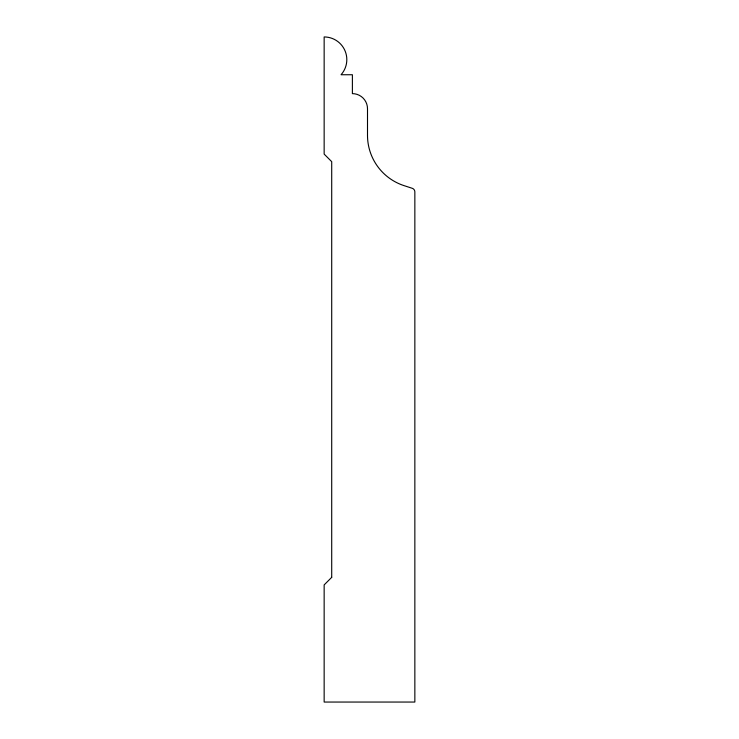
<?xml version="1.0" encoding="UTF-8"?>
<svg xmlns="http://www.w3.org/2000/svg" width="739" height="739" viewBox="0 0 739 739"><rect width="100%" height="100%" fill="white"/><g stroke="black" fill="none" stroke-linecap="round" stroke-linejoin="round"><path stroke-width="1.11" d="M331.709 577.344L324.153 584.9L324.153 702.05L414.847 702.05L414.847 191.891A3.778 3.778 0 0 0 412.233 188.297L404.085 185.646A52.903 52.903 0 0 1 367.505 135.329L367.505 108.753A15.113 15.113 0 0 0 352.392 93.631L352.392 74.741L341.048 74.741A22.678 22.678 0 0 0 324.153 36.95L324.153 154.1L331.709 161.656L331.709 577.344"/></g></svg>
